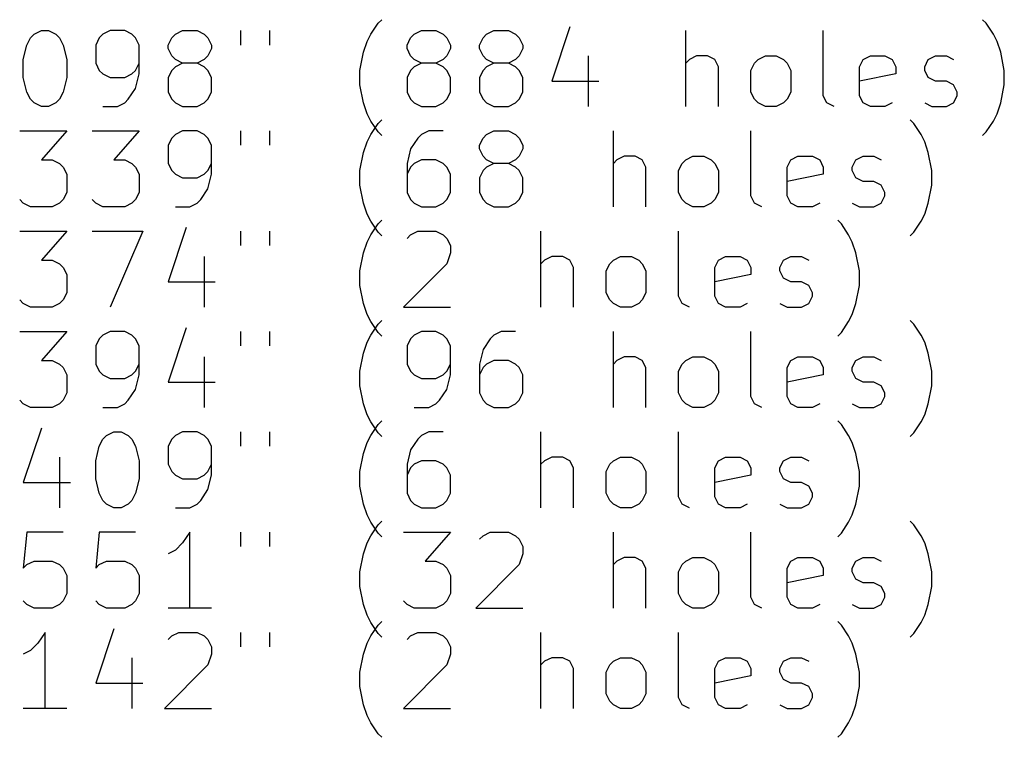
# Model space of a CAD drawing. Extents: x 53 to 275, y -173 to -40.
# Drawn here: x 81.18 to 107.08, y -163.97 to -145.08 of the extents above; entities that cross this region are included whole.
import ezdxf

# ---------------------------------------------------------------- set-up
doc = ezdxf.new("R2010")
doc.units = 0
doc.layers.add('BLACK', color=7, linetype='CONTINUOUS')

msp = doc.modelspace()

# ---------------------------------------------------------------- linework, layer by layer
at = {"layer": 'BLACK', "linetype": 'CONTINUOUS'}
for p, q in [((90.414914, -145.460076), (90.60539, -145.174361)), ((90.60539, -145.174361), (90.700629, -145.079123)), ((95.653009, -145.2696), (95.176819, -146.698171)), ((106.605392, -145.174361), (106.510154, -145.079123)), ((106.795868, -145.460076), (106.605392, -145.174361)), ((81.367294, -145.74579), (81.462532, -145.555314)), ((81.462532, -145.555314), (81.55777, -145.460076)), ((81.55777, -145.460076), (81.748246, -145.364838)), ((81.748246, -145.364838), (81.938723, -145.364838)), ((81.938723, -145.364838), (82.129199, -145.460076)), ((82.129199, -145.460076), (82.224437, -145.555314)), ((82.224437, -145.555314), (82.319675, -145.74579)), ((83.272056, -145.555314), (83.176818, -145.74579)), ((83.367294, -145.460076), (83.272056, -145.555314)), ((83.55777, -145.364838), (83.367294, -145.460076)), ((83.938723, -145.364838), (83.55777, -145.364838)), ((84.129199, -145.460076), (83.938723, -145.364838)), ((84.224437, -145.555314), (84.129199, -145.460076)), ((84.319675, -145.74579), (84.224437, -145.555314)), ((85.08158, -145.74579), (85.176818, -145.555314)), ((85.176818, -145.555314), (85.272056, -145.460076)), ((85.272056, -145.460076), (85.462532, -145.364838)), ((85.462532, -145.364838), (85.843485, -145.364838)), ((85.843485, -145.364838), (86.033961, -145.460076)), ((86.033961, -145.460076), (86.129199, -145.555314)), ((86.129199, -145.555314), (86.224437, -145.74579)), ((86.986342, -145.364838), (86.986342, -145.74579)), ((87.748247, -145.364838), (87.748247, -145.74579)), ((90.319676, -145.650552), (90.414914, -145.460076)), ((91.367295, -145.74579), (91.462533, -145.555314)), ((91.462533, -145.555314), (91.557771, -145.460076)), ((91.557771, -145.460076), (91.748247, -145.364838)), ((91.748247, -145.364838), (92.1292, -145.364838)), ((92.1292, -145.364838), (92.319676, -145.460076)), ((92.319676, -145.460076), (92.414914, -145.555314)), ((92.414914, -145.555314), (92.510152, -145.74579)), ((93.272057, -145.74579), (93.367295, -145.555314)), ((93.367295, -145.555314), (93.462533, -145.460076)), ((93.462533, -145.460076), (93.653009, -145.364838)), ((93.653009, -145.364838), (94.033962, -145.364838)), ((94.033962, -145.364838), (94.224438, -145.460076)), ((94.224438, -145.460076), (94.319676, -145.555314)), ((94.319676, -145.555314), (94.414914, -145.74579)), ((98.700629, -147.364838), (98.700629, -145.364838)), ((102.319677, -147.079123), (102.319677, -145.364838)), ((106.891106, -145.650552), (106.795868, -145.460076)), ((81.272056, -146.126742), (81.367294, -145.74579)), ((82.319675, -145.74579), (82.414913, -146.126742)), ((83.176818, -145.74579), (83.176818, -146.22198)), ((84.319675, -146.507695), (84.319675, -145.74579)), ((85.08158, -145.841028), (85.08158, -145.74579)), ((85.176818, -146.031504), (85.08158, -145.841028)), ((86.224437, -145.841028), (86.129199, -146.031504)), ((86.224437, -145.74579), (86.224437, -145.841028)), ((90.224438, -145.936266), (90.319676, -145.650552)), ((91.367295, -145.841028), (91.367295, -145.74579)), ((91.462533, -146.031504), (91.367295, -145.841028)), ((92.510152, -145.841028), (92.414914, -146.031504)), ((92.510152, -145.74579), (92.510152, -145.841028)), ((93.272057, -145.841028), (93.272057, -145.74579)), ((93.367295, -146.031504), (93.272057, -145.841028)), ((94.414914, -145.841028), (94.319676, -146.031504)), ((94.414914, -145.74579), (94.414914, -145.841028)), ((106.986344, -145.936266), (106.891106, -145.650552)), ((85.272056, -146.126742), (85.176818, -146.031504)), ((86.129199, -146.031504), (86.033961, -146.126742)), ((90.1292, -146.412457), (90.224438, -145.936266)), ((91.557771, -146.126742), (91.462533, -146.031504)), ((92.414914, -146.031504), (92.319676, -146.126742)), ((93.462533, -146.126742), (93.367295, -146.031504)), ((94.319676, -146.031504), (94.224438, -146.126742)), ((96.1292, -146.031504), (96.1292, -147.364838)), ((98.986343, -146.031504), (98.795867, -146.126742)), ((99.272058, -146.031504), (98.986343, -146.031504)), ((99.462534, -146.126742), (99.272058, -146.031504)), ((100.605391, -146.126742), (100.795867, -146.031504)), ((100.795867, -146.031504), (101.081582, -146.031504)), ((101.081582, -146.031504), (101.272058, -146.126742)), ((103.367296, -146.126742), (103.557772, -146.031504)), ((103.557772, -146.031504), (103.938725, -146.031504)), ((103.938725, -146.031504), (104.129201, -146.126742)), ((105.081582, -146.126742), (105.272058, -146.031504)), ((105.272058, -146.031504), (105.557772, -146.031504)), ((105.557772, -146.031504), (105.748249, -146.126742)), ((107.081582, -146.412457), (106.986344, -145.936266)), ((81.272056, -146.602933), (81.272056, -146.126742)), ((82.414913, -146.126742), (82.414913, -146.602933)), ((83.176818, -146.22198), (83.272056, -146.412457)), ((84.224437, -146.412457), (84.319675, -146.22198)), ((85.272056, -146.317219), (85.176818, -146.412457)), ((85.462532, -146.22198), (85.272056, -146.126742)), ((85.462532, -146.22198), (85.272056, -146.317219)), ((85.843485, -146.22198), (85.462532, -146.22198)), ((86.033961, -146.126742), (85.843485, -146.22198)), ((86.033961, -146.317219), (85.843485, -146.22198)), ((86.129199, -146.412457), (86.033961, -146.317219)), ((91.557771, -146.317219), (91.462533, -146.412457)), ((91.748247, -146.22198), (91.557771, -146.126742)), ((91.748247, -146.22198), (91.557771, -146.317219)), ((92.1292, -146.22198), (91.748247, -146.22198)), ((92.319676, -146.126742), (92.1292, -146.22198)), ((92.319676, -146.317219), (92.1292, -146.22198)), ((92.414914, -146.412457), (92.319676, -146.317219)), ((93.462533, -146.317219), (93.367295, -146.412457)), ((93.653009, -146.22198), (93.462533, -146.126742)), ((93.653009, -146.22198), (93.462533, -146.317219)), ((94.033962, -146.22198), (93.653009, -146.22198)), ((94.224438, -146.126742), (94.033962, -146.22198)), ((94.224438, -146.317219), (94.033962, -146.22198)), ((94.319676, -146.412457), (94.224438, -146.317219)), ((98.795867, -146.126742), (98.700629, -146.22198)), ((99.557772, -146.317219), (99.462534, -146.126742)), ((99.557772, -147.364838), (99.557772, -146.317219)), ((100.414915, -146.412457), (100.510153, -146.22198)), ((100.510153, -146.22198), (100.605391, -146.126742)), ((101.272058, -146.126742), (101.367296, -146.22198)), ((101.367296, -146.22198), (101.462534, -146.412457)), ((103.272058, -146.317219), (103.367296, -146.126742)), ((103.272058, -147.079123), (103.272058, -146.317219)), ((104.129201, -146.126742), (104.224439, -146.317219)), ((104.224439, -146.317219), (104.224439, -146.507695)), ((104.986344, -146.317219), (105.081582, -146.126742)), ((104.986344, -146.412457), (104.986344, -146.317219)), ((81.367294, -146.983885), (81.272056, -146.602933)), ((82.414913, -146.602933), (82.319675, -146.983885)), ((83.272056, -146.412457), (83.367294, -146.507695)), ((83.367294, -146.507695), (83.55777, -146.602933)), ((83.55777, -146.602933), (83.938723, -146.602933)), ((83.938723, -146.602933), (84.129199, -146.507695)), ((84.129199, -146.507695), (84.224437, -146.412457)), ((84.224437, -146.888647), (84.319675, -146.507695)), ((85.176818, -146.412457), (85.08158, -146.602933)), ((85.08158, -146.602933), (85.08158, -146.983885)), ((86.224437, -146.602933), (86.129199, -146.412457)), ((86.224437, -146.983885), (86.224437, -146.602933)), ((90.1292, -146.793409), (90.1292, -146.412457)), ((91.462533, -146.412457), (91.367295, -146.602933)), ((91.367295, -146.602933), (91.367295, -146.983885)), ((92.510152, -146.602933), (92.414914, -146.412457)), ((92.510152, -146.983885), (92.510152, -146.602933)), ((93.367295, -146.412457), (93.272057, -146.602933)), ((93.272057, -146.602933), (93.272057, -146.983885)), ((94.414914, -146.602933), (94.319676, -146.412457)), ((94.414914, -146.983885), (94.414914, -146.602933)), ((100.414915, -146.983885), (100.414915, -146.412457)), ((101.462534, -146.412457), (101.462534, -146.983885)), ((104.224439, -146.507695), (103.272058, -146.698171)), ((105.081582, -146.602933), (104.986344, -146.412457)), ((105.272058, -146.698171), (105.081582, -146.602933)), ((107.081582, -146.793409), (107.081582, -146.412457)), ((90.224438, -147.2696), (90.1292, -146.793409)), ((95.176819, -146.698171), (96.414914, -146.698171)), ((105.557772, -146.698171), (105.272058, -146.698171)), ((105.748249, -146.793409), (105.557772, -146.698171)), ((105.843487, -146.983885), (105.748249, -146.793409)), ((106.986344, -147.2696), (107.081582, -146.793409)), ((81.462532, -147.174361), (81.367294, -146.983885)), ((82.319675, -146.983885), (82.224437, -147.174361)), ((84.033961, -147.174361), (84.224437, -146.888647)), ((85.08158, -146.983885), (85.176818, -147.174361)), ((86.129199, -147.174361), (86.224437, -146.983885)), ((91.367295, -146.983885), (91.462533, -147.174361)), ((92.414914, -147.174361), (92.510152, -146.983885)), ((93.272057, -146.983885), (93.367295, -147.174361)), ((94.319676, -147.174361), (94.414914, -146.983885)), ((100.510153, -147.174361), (100.414915, -146.983885)), ((101.462534, -146.983885), (101.367296, -147.174361)), ((102.414915, -147.2696), (102.319677, -147.079123)), ((103.367296, -147.2696), (103.272058, -147.079123)), ((105.748249, -147.2696), (105.843487, -147.079123)), ((105.843487, -147.079123), (105.843487, -146.983885)), ((81.55777, -147.2696), (81.462532, -147.174361)), ((81.748246, -147.364838), (81.55777, -147.2696)), ((81.938723, -147.364838), (81.748246, -147.364838)), ((82.129199, -147.2696), (81.938723, -147.364838)), ((82.224437, -147.174361), (82.129199, -147.2696)), ((83.367294, -147.364838), (83.748246, -147.364838)), ((83.748246, -147.364838), (83.938723, -147.2696)), ((83.938723, -147.2696), (84.033961, -147.174361)), ((85.176818, -147.174361), (85.272056, -147.2696)), ((85.272056, -147.2696), (85.462532, -147.364838)), ((85.462532, -147.364838), (85.843485, -147.364838)), ((85.843485, -147.364838), (86.033961, -147.2696)), ((86.033961, -147.2696), (86.129199, -147.174361)), ((90.319676, -147.555314), (90.224438, -147.2696)), ((91.462533, -147.174361), (91.557771, -147.2696)), ((91.557771, -147.2696), (91.748247, -147.364838)), ((91.748247, -147.364838), (92.1292, -147.364838)), ((92.1292, -147.364838), (92.319676, -147.2696)), ((92.319676, -147.2696), (92.414914, -147.174361)), ((93.367295, -147.174361), (93.462533, -147.2696)), ((93.462533, -147.2696), (93.653009, -147.364838)), ((93.653009, -147.364838), (94.033962, -147.364838)), ((94.033962, -147.364838), (94.224438, -147.2696)), ((94.224438, -147.2696), (94.319676, -147.174361)), ((100.605391, -147.2696), (100.510153, -147.174361)), ((100.795867, -147.364838), (100.605391, -147.2696)), ((101.081582, -147.364838), (100.795867, -147.364838)), ((101.272058, -147.2696), (101.081582, -147.364838)), ((101.367296, -147.174361), (101.272058, -147.2696)), ((102.605391, -147.364838), (102.414915, -147.2696)), ((103.557772, -147.364838), (103.367296, -147.2696)), ((103.938725, -147.364838), (103.557772, -147.364838)), ((104.129201, -147.2696), (103.938725, -147.364838)), ((104.986344, -147.2696), (105.17682, -147.364838)), ((105.17682, -147.364838), (105.557772, -147.364838)), ((105.557772, -147.364838), (105.748249, -147.2696)), ((106.891106, -147.555314), (106.986344, -147.2696)), ((90.414914, -147.74579), (90.319676, -147.555314)), ((106.795868, -147.74579), (106.891106, -147.555314)), ((90.60539, -148.031504), (90.414914, -147.74579)), ((90.414914, -148.100076), (90.60539, -147.814361)), ((90.60539, -147.814361), (90.700629, -147.719123)), ((104.70063, -147.814361), (104.605392, -147.719123)), ((104.891106, -148.100076), (104.70063, -147.814361)), ((106.605392, -148.031504), (106.795868, -147.74579)), ((81.176818, -148.004838), (82.414913, -148.004838)), ((82.414913, -148.004838), (81.748246, -148.766742)), ((83.08158, -148.004838), (84.319675, -148.004838)), ((84.319675, -148.004838), (83.653008, -148.766742)), ((85.272056, -148.100076), (85.176818, -148.195314)), ((85.462532, -148.004838), (85.272056, -148.100076)), ((85.843485, -148.004838), (85.462532, -148.004838)), ((86.033961, -148.100076), (85.843485, -148.004838)), ((86.129199, -148.195314), (86.033961, -148.100076)), ((86.986342, -148.004838), (86.986342, -148.38579)), ((87.748247, -148.004838), (87.748247, -148.38579)), ((90.319676, -148.290552), (90.414914, -148.100076)), ((90.700629, -148.126742), (90.60539, -148.031504)), ((91.748247, -148.100076), (91.653009, -148.195314)), ((91.938723, -148.004838), (91.748247, -148.100076)), ((92.319676, -148.004838), (91.938723, -148.004838)), ((93.367295, -148.195314), (93.462533, -148.100076)), ((93.462533, -148.100076), (93.653009, -148.004838)), ((93.653009, -148.004838), (94.033962, -148.004838)), ((94.033962, -148.004838), (94.224438, -148.100076)), ((94.224438, -148.100076), (94.319676, -148.195314)), ((96.795867, -150.004838), (96.795867, -148.004838)), ((100.414915, -149.719123), (100.414915, -148.004838)), ((104.986344, -148.290552), (104.891106, -148.100076)), ((106.510154, -148.126742), (106.605392, -148.031504)), ((85.176818, -148.195314), (85.08158, -148.38579)), ((85.08158, -148.38579), (85.08158, -148.86198)), ((86.224437, -148.38579), (86.129199, -148.195314)), ((86.224437, -149.147695), (86.224437, -148.38579)), ((90.224438, -148.576266), (90.319676, -148.290552)), ((91.653009, -148.195314), (91.462533, -148.481028)), ((93.272057, -148.38579), (93.367295, -148.195314)), ((93.272057, -148.481028), (93.272057, -148.38579)), ((94.319676, -148.195314), (94.414914, -148.38579)), ((94.414914, -148.38579), (94.414914, -148.481028)), ((105.081582, -148.576266), (104.986344, -148.290552)), ((90.1292, -149.052457), (90.224438, -148.576266)), ((91.462533, -148.481028), (91.367295, -148.86198)), ((93.367295, -148.671504), (93.272057, -148.481028)), ((93.462533, -148.766742), (93.367295, -148.671504)), ((94.319676, -148.671504), (94.224438, -148.766742)), ((94.414914, -148.481028), (94.319676, -148.671504)), ((97.081581, -148.671504), (96.891105, -148.766742)), ((97.367296, -148.671504), (97.081581, -148.671504)), ((97.557772, -148.766742), (97.367296, -148.671504)), ((98.700629, -148.766742), (98.891105, -148.671504)), ((98.891105, -148.671504), (99.17682, -148.671504)), ((99.17682, -148.671504), (99.367296, -148.766742)), ((101.462534, -148.766742), (101.65301, -148.671504)), ((101.65301, -148.671504), (102.033963, -148.671504)), ((102.033963, -148.671504), (102.224439, -148.766742)), ((103.17682, -148.766742), (103.367296, -148.671504)), ((103.367296, -148.671504), (103.65301, -148.671504)), ((103.65301, -148.671504), (103.843487, -148.766742)), ((105.17682, -149.052457), (105.081582, -148.576266)), ((81.748246, -148.766742), (82.033961, -148.766742)), ((82.033961, -148.766742), (82.224437, -148.86198)), ((82.224437, -148.86198), (82.319675, -148.957219)), ((83.653008, -148.766742), (83.938723, -148.766742)), ((83.938723, -148.766742), (84.129199, -148.86198)), ((84.129199, -148.86198), (84.224437, -148.957219)), ((85.08158, -148.86198), (85.176818, -149.052457)), ((86.129199, -149.052457), (86.224437, -148.86198)), ((91.367295, -148.86198), (91.367295, -149.623885)), ((91.557771, -148.86198), (91.462533, -148.957219)), ((91.748247, -148.766742), (91.557771, -148.86198)), ((92.1292, -148.766742), (91.748247, -148.766742)), ((92.319676, -148.86198), (92.1292, -148.766742)), ((92.414914, -148.957219), (92.319676, -148.86198)), ((93.653009, -148.86198), (93.462533, -148.766742)), ((93.653009, -148.86198), (93.462533, -148.957219)), ((94.033962, -148.86198), (93.653009, -148.86198)), ((94.224438, -148.766742), (94.033962, -148.86198)), ((94.224438, -148.957219), (94.033962, -148.86198)), ((96.891105, -148.766742), (96.795867, -148.86198)), ((97.65301, -148.957219), (97.557772, -148.766742)), ((98.510153, -149.052457), (98.605391, -148.86198)), ((98.605391, -148.86198), (98.700629, -148.766742)), ((99.367296, -148.766742), (99.462534, -148.86198)), ((99.462534, -148.86198), (99.557772, -149.052457)), ((101.367296, -148.957219), (101.462534, -148.766742)), ((102.224439, -148.766742), (102.319677, -148.957219)), ((103.081582, -148.957219), (103.17682, -148.766742)), ((82.319675, -148.957219), (82.414913, -149.147695)), ((82.414913, -149.147695), (82.414913, -149.623885)), ((84.224437, -148.957219), (84.319675, -149.147695)), ((84.319675, -149.147695), (84.319675, -149.623885)), ((85.176818, -149.052457), (85.272056, -149.147695)), ((85.272056, -149.147695), (85.462532, -149.242933)), ((85.843485, -149.242933), (86.033961, -149.147695)), ((86.033961, -149.147695), (86.129199, -149.052457)), ((86.129199, -149.528647), (86.224437, -149.147695)), ((90.1292, -149.433409), (90.1292, -149.052457)), ((91.462533, -148.957219), (91.367295, -149.147695)), ((92.510152, -149.147695), (92.414914, -148.957219)), ((92.510152, -149.623885), (92.510152, -149.147695)), ((93.367295, -149.052457), (93.272057, -149.242933)), ((93.462533, -148.957219), (93.367295, -149.052457)), ((94.319676, -149.052457), (94.224438, -148.957219)), ((94.414914, -149.242933), (94.319676, -149.052457)), ((97.65301, -150.004838), (97.65301, -148.957219)), ((98.510153, -149.623885), (98.510153, -149.052457)), ((99.557772, -149.052457), (99.557772, -149.623885)), ((101.367296, -149.719123), (101.367296, -148.957219)), ((102.319677, -149.147695), (101.367296, -149.338171)), ((102.319677, -148.957219), (102.319677, -149.147695)), ((103.081582, -149.052457), (103.081582, -148.957219)), ((103.17682, -149.242933), (103.081582, -149.052457)), ((105.17682, -149.433409), (105.17682, -149.052457)), ((85.462532, -149.242933), (85.843485, -149.242933)), ((90.224438, -149.9096), (90.1292, -149.433409)), ((93.272057, -149.242933), (93.272057, -149.623885)), ((94.414914, -149.623885), (94.414914, -149.242933)), ((103.367296, -149.338171), (103.17682, -149.242933)), ((103.65301, -149.338171), (103.367296, -149.338171)), ((103.843487, -149.433409), (103.65301, -149.338171)), ((103.938725, -149.623885), (103.843487, -149.433409)), ((105.081582, -149.9096), (105.17682, -149.433409)), ((82.414913, -149.623885), (82.319675, -149.814361)), ((84.319675, -149.623885), (84.224437, -149.814361)), ((85.938723, -149.814361), (86.129199, -149.528647)), ((91.367295, -149.623885), (91.462533, -149.814361)), ((92.414914, -149.814361), (92.510152, -149.623885)), ((93.272057, -149.623885), (93.367295, -149.814361)), ((94.319676, -149.814361), (94.414914, -149.623885)), ((98.605391, -149.814361), (98.510153, -149.623885)), ((99.557772, -149.623885), (99.462534, -149.814361)), ((100.510153, -149.9096), (100.414915, -149.719123)), ((101.462534, -149.9096), (101.367296, -149.719123)), ((103.843487, -149.9096), (103.938725, -149.719123)), ((103.938725, -149.719123), (103.938725, -149.623885)), ((81.272056, -149.9096), (81.176818, -149.814361)), ((81.462532, -150.004838), (81.272056, -149.9096)), ((82.224437, -149.9096), (82.033961, -150.004838)), ((82.319675, -149.814361), (82.224437, -149.9096)), ((83.176818, -149.9096), (83.08158, -149.814361)), ((83.367294, -150.004838), (83.176818, -149.9096)), ((84.129199, -149.9096), (83.938723, -150.004838)), ((84.224437, -149.814361), (84.129199, -149.9096)), ((85.653008, -150.004838), (85.843485, -149.9096)), ((85.843485, -149.9096), (85.938723, -149.814361)), ((90.319676, -150.195314), (90.224438, -149.9096)), ((91.462533, -149.814361), (91.557771, -149.9096)), ((91.557771, -149.9096), (91.748247, -150.004838)), ((92.1292, -150.004838), (92.319676, -149.9096)), ((92.319676, -149.9096), (92.414914, -149.814361)), ((93.367295, -149.814361), (93.462533, -149.9096)), ((93.462533, -149.9096), (93.653009, -150.004838)), ((94.033962, -150.004838), (94.224438, -149.9096)), ((94.224438, -149.9096), (94.319676, -149.814361)), ((98.700629, -149.9096), (98.605391, -149.814361)), ((98.891105, -150.004838), (98.700629, -149.9096)), ((99.367296, -149.9096), (99.17682, -150.004838)), ((99.462534, -149.814361), (99.367296, -149.9096)), ((100.700629, -150.004838), (100.510153, -149.9096)), ((101.65301, -150.004838), (101.462534, -149.9096)), ((102.224439, -149.9096), (102.033963, -150.004838)), ((103.081582, -149.9096), (103.272058, -150.004838)), ((103.65301, -150.004838), (103.843487, -149.9096)), ((104.986344, -150.195314), (105.081582, -149.9096)), ((82.033961, -150.004838), (81.462532, -150.004838)), ((83.938723, -150.004838), (83.367294, -150.004838)), ((85.272056, -150.004838), (85.653008, -150.004838)), ((90.414914, -150.38579), (90.319676, -150.195314)), ((91.748247, -150.004838), (92.1292, -150.004838)), ((93.653009, -150.004838), (94.033962, -150.004838)), ((99.17682, -150.004838), (98.891105, -150.004838)), ((102.033963, -150.004838), (101.65301, -150.004838)), ((103.272058, -150.004838), (103.65301, -150.004838)), ((104.891106, -150.38579), (104.986344, -150.195314)), ((90.60539, -150.671504), (90.414914, -150.38579)), ((90.414914, -150.740076), (90.60539, -150.454361)), ((90.60539, -150.454361), (90.700629, -150.359123)), ((102.795868, -150.454361), (102.70063, -150.359123)), ((102.986344, -150.740076), (102.795868, -150.454361)), ((104.70063, -150.671504), (104.891106, -150.38579)), ((81.176818, -150.644838), (82.414913, -150.644838)), ((82.414913, -150.644838), (81.748246, -151.406742)), ((83.08158, -150.644838), (84.414913, -150.644838)), ((84.414913, -150.644838), (83.55777, -152.644838)), ((85.55777, -150.5496), (85.08158, -151.978171)), ((86.986342, -150.644838), (86.986342, -151.02579)), ((87.748247, -150.644838), (87.748247, -151.02579)), ((90.319676, -150.930552), (90.414914, -150.740076)), ((90.700629, -150.766742), (90.60539, -150.671504)), ((91.367295, -150.835314), (91.462533, -150.740076)), ((91.462533, -150.740076), (91.653009, -150.644838)), ((91.653009, -150.644838), (92.1292, -150.644838)), ((92.1292, -150.644838), (92.319676, -150.740076)), ((92.319676, -150.740076), (92.414914, -150.835314)), ((94.891105, -152.644838), (94.891105, -150.644838)), ((98.510153, -152.359123), (98.510153, -150.644838)), ((103.081582, -150.930552), (102.986344, -150.740076)), ((104.605392, -150.766742), (104.70063, -150.671504)), ((90.224438, -151.216266), (90.319676, -150.930552)), ((92.414914, -150.835314), (92.510152, -151.02579)), ((103.17682, -151.216266), (103.081582, -150.930552)), ((90.1292, -151.692457), (90.224438, -151.216266)), ((92.510152, -151.216266), (92.414914, -151.50198)), ((92.510152, -151.02579), (92.510152, -151.216266)), ((103.272058, -151.692457), (103.17682, -151.216266)), ((81.748246, -151.406742), (82.033961, -151.406742)), ((82.033961, -151.406742), (82.224437, -151.50198)), ((82.224437, -151.50198), (82.319675, -151.597219)), ((86.033961, -151.311504), (86.033961, -152.644838)), ((92.414914, -151.50198), (91.272057, -152.644838)), ((94.986343, -151.406742), (94.891105, -151.50198)), ((95.176819, -151.311504), (94.986343, -151.406742)), ((95.462534, -151.311504), (95.176819, -151.311504)), ((95.65301, -151.406742), (95.462534, -151.311504)), ((95.748248, -151.597219), (95.65301, -151.406742)), ((96.605391, -151.692457), (96.700629, -151.50198)), ((96.700629, -151.50198), (96.795867, -151.406742)), ((96.795867, -151.406742), (96.986343, -151.311504)), ((96.986343, -151.311504), (97.272058, -151.311504)), ((97.272058, -151.311504), (97.462534, -151.406742)), ((97.462534, -151.406742), (97.557772, -151.50198)), ((97.557772, -151.50198), (97.65301, -151.692457)), ((99.462534, -151.597219), (99.557772, -151.406742)), ((99.557772, -151.406742), (99.748248, -151.311504)), ((99.748248, -151.311504), (100.129201, -151.311504)), ((100.129201, -151.311504), (100.319677, -151.406742)), ((100.319677, -151.406742), (100.414915, -151.597219)), ((101.17682, -151.597219), (101.272058, -151.406742)), ((101.272058, -151.406742), (101.462534, -151.311504)), ((101.462534, -151.311504), (101.748248, -151.311504)), ((101.748248, -151.311504), (101.938725, -151.406742)), ((82.319675, -151.597219), (82.414913, -151.787695)), ((82.414913, -151.787695), (82.414913, -152.263885)), ((90.1292, -152.073409), (90.1292, -151.692457)), ((95.748248, -152.644838), (95.748248, -151.597219)), ((96.605391, -152.263885), (96.605391, -151.692457)), ((97.65301, -151.692457), (97.65301, -152.263885)), ((99.462534, -152.359123), (99.462534, -151.597219)), ((100.414915, -151.787695), (99.462534, -151.978171)), ((100.414915, -151.597219), (100.414915, -151.787695)), ((101.17682, -151.692457), (101.17682, -151.597219)), ((101.272058, -151.882933), (101.17682, -151.692457)), ((103.272058, -152.073409), (103.272058, -151.692457)), ((85.08158, -151.978171), (86.319675, -151.978171)), ((101.462534, -151.978171), (101.272058, -151.882933)), ((101.748248, -151.978171), (101.462534, -151.978171)), ((101.938725, -152.073409), (101.748248, -151.978171)), ((82.414913, -152.263885), (82.319675, -152.454361)), ((90.224438, -152.5496), (90.1292, -152.073409)), ((96.700629, -152.454361), (96.605391, -152.263885)), ((97.65301, -152.263885), (97.557772, -152.454361)), ((102.033963, -152.263885), (101.938725, -152.073409)), ((102.033963, -152.359123), (102.033963, -152.263885)), ((103.17682, -152.5496), (103.272058, -152.073409)), ((81.272056, -152.5496), (81.176818, -152.454361)), ((81.462532, -152.644838), (81.272056, -152.5496)), ((82.224437, -152.5496), (82.033961, -152.644838)), ((82.319675, -152.454361), (82.224437, -152.5496)), ((90.319676, -152.835314), (90.224438, -152.5496)), ((96.795867, -152.5496), (96.700629, -152.454361)), ((96.986343, -152.644838), (96.795867, -152.5496)), ((97.462534, -152.5496), (97.272058, -152.644838)), ((97.557772, -152.454361), (97.462534, -152.5496)), ((98.605391, -152.5496), (98.510153, -152.359123)), ((98.795867, -152.644838), (98.605391, -152.5496)), ((99.557772, -152.5496), (99.462534, -152.359123)), ((99.748248, -152.644838), (99.557772, -152.5496)), ((100.319677, -152.5496), (100.129201, -152.644838)), ((101.17682, -152.5496), (101.367296, -152.644838)), ((101.748248, -152.644838), (101.938725, -152.5496)), ((101.938725, -152.5496), (102.033963, -152.359123)), ((103.081582, -152.835314), (103.17682, -152.5496)), ((82.033961, -152.644838), (81.462532, -152.644838)), ((90.414914, -153.02579), (90.319676, -152.835314)), ((91.272057, -152.644838), (92.510152, -152.644838)), ((97.272058, -152.644838), (96.986343, -152.644838)), ((100.129201, -152.644838), (99.748248, -152.644838)), ((101.367296, -152.644838), (101.748248, -152.644838)), ((102.986344, -153.02579), (103.081582, -152.835314)), ((90.60539, -153.311504), (90.414914, -153.02579)), ((90.414914, -153.380076), (90.60539, -153.094361)), ((90.60539, -153.094361), (90.700629, -152.999123)), ((102.795868, -153.311504), (102.986344, -153.02579)), ((104.70063, -153.094361), (104.605392, -152.999123)), ((104.891106, -153.380076), (104.70063, -153.094361)), ((81.176818, -153.284838), (82.414913, -153.284838)), ((82.414913, -153.284838), (81.748246, -154.046742)), ((83.55777, -153.284838), (83.367294, -153.380076)), ((83.938723, -153.284838), (83.55777, -153.284838)), ((84.129199, -153.380076), (83.938723, -153.284838)), ((85.55777, -153.1896), (85.08158, -154.618171)), ((86.986342, -153.284838), (86.986342, -153.66579)), ((87.748247, -153.284838), (87.748247, -153.66579)), ((90.700629, -153.406742), (90.60539, -153.311504)), ((91.748247, -153.284838), (91.557771, -153.380076)), ((92.1292, -153.284838), (91.748247, -153.284838)), ((92.319676, -153.380076), (92.1292, -153.284838)), ((93.843485, -153.284838), (93.653009, -153.380076)), ((94.224438, -153.284838), (93.843485, -153.284838)), ((96.795867, -155.284838), (96.795867, -153.284838)), ((100.414915, -154.999123), (100.414915, -153.284838)), ((102.70063, -153.406742), (102.795868, -153.311504)), ((83.272056, -153.475314), (83.176818, -153.66579)), ((83.367294, -153.380076), (83.272056, -153.475314)), ((84.224437, -153.475314), (84.129199, -153.380076)), ((84.319675, -153.66579), (84.224437, -153.475314)), ((90.224438, -153.856266), (90.319676, -153.570552)), ((90.319676, -153.570552), (90.414914, -153.380076)), ((91.462533, -153.475314), (91.367295, -153.66579)), ((91.557771, -153.380076), (91.462533, -153.475314)), ((92.414914, -153.475314), (92.319676, -153.380076)), ((92.510152, -153.66579), (92.414914, -153.475314)), ((93.557771, -153.475314), (93.367295, -153.761028)), ((93.653009, -153.380076), (93.557771, -153.475314)), ((104.986344, -153.570552), (104.891106, -153.380076)), ((105.081582, -153.856266), (104.986344, -153.570552)), ((83.176818, -153.66579), (83.176818, -154.14198)), ((84.319675, -154.427695), (84.319675, -153.66579)), ((90.1292, -154.332457), (90.224438, -153.856266)), ((91.367295, -153.66579), (91.367295, -154.14198)), ((92.510152, -154.427695), (92.510152, -153.66579)), ((93.367295, -153.761028), (93.272057, -154.14198)), ((105.17682, -154.332457), (105.081582, -153.856266)), ((81.748246, -154.046742), (82.033961, -154.046742)), ((82.033961, -154.046742), (82.224437, -154.14198)), ((86.033961, -153.951504), (86.033961, -155.284838)), ((93.653009, -154.046742), (93.462533, -154.14198)), ((94.033962, -154.046742), (93.653009, -154.046742)), ((94.224438, -154.14198), (94.033962, -154.046742)), ((96.891105, -154.046742), (96.795867, -154.14198)), ((97.081581, -153.951504), (96.891105, -154.046742)), ((97.367296, -153.951504), (97.081581, -153.951504)), ((97.557772, -154.046742), (97.367296, -153.951504)), ((97.65301, -154.237219), (97.557772, -154.046742)), ((98.605391, -154.14198), (98.700629, -154.046742)), ((98.700629, -154.046742), (98.891105, -153.951504)), ((98.891105, -153.951504), (99.17682, -153.951504)), ((99.17682, -153.951504), (99.367296, -154.046742)), ((99.367296, -154.046742), (99.462534, -154.14198)), ((101.367296, -154.237219), (101.462534, -154.046742)), ((101.462534, -154.046742), (101.65301, -153.951504)), ((101.65301, -153.951504), (102.033963, -153.951504)), ((102.033963, -153.951504), (102.224439, -154.046742)), ((102.224439, -154.046742), (102.319677, -154.237219)), ((103.081582, -154.237219), (103.17682, -154.046742)), ((103.17682, -154.046742), (103.367296, -153.951504)), ((103.367296, -153.951504), (103.65301, -153.951504)), ((103.65301, -153.951504), (103.843487, -154.046742)), ((82.224437, -154.14198), (82.319675, -154.237219)), ((82.319675, -154.237219), (82.414913, -154.427695)), ((83.176818, -154.14198), (83.272056, -154.332457)), ((83.272056, -154.332457), (83.367294, -154.427695)), ((84.129199, -154.427695), (84.224437, -154.332457)), ((84.224437, -154.332457), (84.319675, -154.14198)), ((90.1292, -154.713409), (90.1292, -154.332457)), ((91.367295, -154.14198), (91.462533, -154.332457)), ((91.462533, -154.332457), (91.557771, -154.427695)), ((92.319676, -154.427695), (92.414914, -154.332457)), ((92.414914, -154.332457), (92.510152, -154.14198)), ((93.272057, -154.14198), (93.272057, -154.903885)), ((93.367295, -154.237219), (93.272057, -154.427695)), ((93.462533, -154.14198), (93.367295, -154.237219)), ((94.319676, -154.237219), (94.224438, -154.14198)), ((94.414914, -154.427695), (94.319676, -154.237219)), ((97.65301, -155.284838), (97.65301, -154.237219)), ((98.510153, -154.332457), (98.605391, -154.14198)), ((98.510153, -154.903885), (98.510153, -154.332457)), ((99.462534, -154.14198), (99.557772, -154.332457)), ((99.557772, -154.332457), (99.557772, -154.903885)), ((101.367296, -154.999123), (101.367296, -154.237219)), ((102.319677, -154.237219), (102.319677, -154.427695)), ((103.081582, -154.332457), (103.081582, -154.237219)), ((103.17682, -154.522933), (103.081582, -154.332457)), ((105.17682, -154.713409), (105.17682, -154.332457)), ((82.414913, -154.427695), (82.414913, -154.903885)), ((83.367294, -154.427695), (83.55777, -154.522933)), ((83.55777, -154.522933), (83.938723, -154.522933)), ((83.938723, -154.522933), (84.129199, -154.427695)), ((84.224437, -154.808647), (84.319675, -154.427695)), ((85.08158, -154.618171), (86.319675, -154.618171)), ((91.557771, -154.427695), (91.748247, -154.522933)), ((91.748247, -154.522933), (92.1292, -154.522933)), ((92.1292, -154.522933), (92.319676, -154.427695)), ((92.414914, -154.808647), (92.510152, -154.427695)), ((94.414914, -154.903885), (94.414914, -154.427695)), ((102.319677, -154.427695), (101.367296, -154.618171)), ((103.367296, -154.618171), (103.17682, -154.522933)), ((103.65301, -154.618171), (103.367296, -154.618171)), ((103.843487, -154.713409), (103.65301, -154.618171)), ((82.414913, -154.903885), (82.319675, -155.094361)), ((84.033961, -155.094361), (84.224437, -154.808647)), ((90.224438, -155.1896), (90.1292, -154.713409)), ((92.224438, -155.094361), (92.414914, -154.808647)), ((93.272057, -154.903885), (93.367295, -155.094361)), ((94.319676, -155.094361), (94.414914, -154.903885)), ((98.605391, -155.094361), (98.510153, -154.903885)), ((99.557772, -154.903885), (99.462534, -155.094361)), ((103.938725, -154.903885), (103.843487, -154.713409)), ((103.938725, -154.999123), (103.938725, -154.903885)), ((105.081582, -155.1896), (105.17682, -154.713409)), ((81.272056, -155.1896), (81.176818, -155.094361)), ((82.319675, -155.094361), (82.224437, -155.1896)), ((83.938723, -155.1896), (84.033961, -155.094361)), ((92.1292, -155.1896), (92.224438, -155.094361)), ((93.367295, -155.094361), (93.462533, -155.1896)), ((94.224438, -155.1896), (94.319676, -155.094361)), ((98.700629, -155.1896), (98.605391, -155.094361)), ((99.462534, -155.094361), (99.367296, -155.1896)), ((100.510153, -155.1896), (100.414915, -154.999123)), ((101.462534, -155.1896), (101.367296, -154.999123)), ((103.843487, -155.1896), (103.938725, -154.999123)), ((81.462532, -155.284838), (81.272056, -155.1896)), ((82.033961, -155.284838), (81.462532, -155.284838)), ((82.224437, -155.1896), (82.033961, -155.284838)), ((83.367294, -155.284838), (83.748246, -155.284838)), ((83.748246, -155.284838), (83.938723, -155.1896)), ((90.319676, -155.475314), (90.224438, -155.1896)), ((91.557771, -155.284838), (91.938723, -155.284838)), ((91.938723, -155.284838), (92.1292, -155.1896)), ((93.462533, -155.1896), (93.653009, -155.284838)), ((93.653009, -155.284838), (94.033962, -155.284838)), ((94.033962, -155.284838), (94.224438, -155.1896)), ((98.891105, -155.284838), (98.700629, -155.1896)), ((99.17682, -155.284838), (98.891105, -155.284838)), ((99.367296, -155.1896), (99.17682, -155.284838)), ((100.700629, -155.284838), (100.510153, -155.1896)), ((101.65301, -155.284838), (101.462534, -155.1896)), ((102.033963, -155.284838), (101.65301, -155.284838)), ((102.224439, -155.1896), (102.033963, -155.284838)), ((103.081582, -155.1896), (103.272058, -155.284838)), ((103.272058, -155.284838), (103.65301, -155.284838)), ((103.65301, -155.284838), (103.843487, -155.1896)), ((104.986344, -155.475314), (105.081582, -155.1896)), ((90.414914, -155.66579), (90.319676, -155.475314)), ((90.60539, -155.951504), (90.414914, -155.66579)), ((90.60539, -155.734361), (90.700629, -155.639123)), ((102.795868, -155.734361), (102.70063, -155.639123)), ((104.70063, -155.951504), (104.891106, -155.66579)), ((104.891106, -155.66579), (104.986344, -155.475314)), ((81.748246, -155.8296), (81.272056, -157.258171)), ((83.462532, -156.020076), (83.653008, -155.924838)), ((83.653008, -155.924838), (83.843485, -155.924838)), ((83.843485, -155.924838), (84.033961, -156.020076)), ((85.462532, -155.924838), (85.272056, -156.020076)), ((85.843485, -155.924838), (85.462532, -155.924838)), ((86.033961, -156.020076), (85.843485, -155.924838)), ((86.986342, -155.924838), (86.986342, -156.30579)), ((87.748247, -155.924838), (87.748247, -156.30579)), ((90.414914, -156.020076), (90.60539, -155.734361)), ((91.938723, -155.924838), (91.748247, -156.020076)), ((92.319676, -155.924838), (91.938723, -155.924838)), ((94.891105, -157.924838), (94.891105, -155.924838)), ((98.510153, -157.639123), (98.510153, -155.924838)), ((102.986344, -156.020076), (102.795868, -155.734361)), ((83.272056, -156.30579), (83.367294, -156.115314)), ((83.367294, -156.115314), (83.462532, -156.020076)), ((84.033961, -156.020076), (84.129199, -156.115314)), ((84.129199, -156.115314), (84.224437, -156.30579)), ((85.176818, -156.115314), (85.08158, -156.30579)), ((85.272056, -156.020076), (85.176818, -156.115314)), ((86.129199, -156.115314), (86.033961, -156.020076)), ((86.224437, -156.30579), (86.129199, -156.115314)), ((90.319676, -156.210552), (90.414914, -156.020076)), ((90.700629, -156.046742), (90.60539, -155.951504)), ((91.653009, -156.115314), (91.462533, -156.401028)), ((91.748247, -156.020076), (91.653009, -156.115314)), ((103.081582, -156.210552), (102.986344, -156.020076)), ((104.605392, -156.046742), (104.70063, -155.951504)), ((83.176818, -156.686742), (83.272056, -156.30579)), ((84.224437, -156.30579), (84.319675, -156.686742)), ((85.08158, -156.30579), (85.08158, -156.78198)), ((86.224437, -157.067695), (86.224437, -156.30579)), ((90.224438, -156.496266), (90.319676, -156.210552)), ((91.462533, -156.401028), (91.367295, -156.78198)), ((103.17682, -156.496266), (103.081582, -156.210552)), ((82.224437, -156.591504), (82.224437, -157.924838)), ((83.176818, -157.162933), (83.176818, -156.686742)), ((84.319675, -156.686742), (84.319675, -157.162933)), ((90.1292, -156.972457), (90.224438, -156.496266)), ((91.748247, -156.686742), (91.557771, -156.78198)), ((92.1292, -156.686742), (91.748247, -156.686742)), ((92.319676, -156.78198), (92.1292, -156.686742)), ((94.986343, -156.686742), (94.891105, -156.78198)), ((95.176819, -156.591504), (94.986343, -156.686742)), ((95.462534, -156.591504), (95.176819, -156.591504)), ((95.65301, -156.686742), (95.462534, -156.591504)), ((95.748248, -156.877219), (95.65301, -156.686742)), ((96.700629, -156.78198), (96.795867, -156.686742)), ((96.795867, -156.686742), (96.986343, -156.591504)), ((96.986343, -156.591504), (97.272058, -156.591504)), ((97.272058, -156.591504), (97.462534, -156.686742)), ((97.462534, -156.686742), (97.557772, -156.78198)), ((99.462534, -156.877219), (99.557772, -156.686742)), ((99.557772, -156.686742), (99.748248, -156.591504)), ((99.748248, -156.591504), (100.129201, -156.591504)), ((100.129201, -156.591504), (100.319677, -156.686742)), ((100.319677, -156.686742), (100.414915, -156.877219)), ((101.17682, -156.877219), (101.272058, -156.686742)), ((101.272058, -156.686742), (101.462534, -156.591504)), ((101.462534, -156.591504), (101.748248, -156.591504)), ((101.748248, -156.591504), (101.938725, -156.686742)), ((103.272058, -156.972457), (103.17682, -156.496266)), ((85.08158, -156.78198), (85.176818, -156.972457)), ((85.176818, -156.972457), (85.272056, -157.067695)), ((86.033961, -157.067695), (86.129199, -156.972457)), ((86.129199, -156.972457), (86.224437, -156.78198)), ((90.1292, -157.353409), (90.1292, -156.972457)), ((91.367295, -156.78198), (91.367295, -157.543885)), ((91.462533, -156.877219), (91.367295, -157.067695)), ((91.557771, -156.78198), (91.462533, -156.877219)), ((92.414914, -156.877219), (92.319676, -156.78198)), ((92.510152, -157.067695), (92.414914, -156.877219)), ((95.748248, -157.924838), (95.748248, -156.877219)), ((96.605391, -156.972457), (96.700629, -156.78198)), ((96.605391, -157.543885), (96.605391, -156.972457)), ((97.557772, -156.78198), (97.65301, -156.972457)), ((97.65301, -156.972457), (97.65301, -157.543885)), ((99.462534, -157.639123), (99.462534, -156.877219)), ((100.414915, -156.877219), (100.414915, -157.067695)), ((101.17682, -156.972457), (101.17682, -156.877219)), ((101.272058, -157.162933), (101.17682, -156.972457)), ((103.272058, -157.353409), (103.272058, -156.972457)), ((83.272056, -157.543885), (83.176818, -157.162933)), ((84.319675, -157.162933), (84.224437, -157.543885)), ((85.272056, -157.067695), (85.462532, -157.162933)), ((85.462532, -157.162933), (85.843485, -157.162933)), ((85.843485, -157.162933), (86.033961, -157.067695)), ((86.129199, -157.448647), (86.224437, -157.067695)), ((92.510152, -157.543885), (92.510152, -157.067695)), ((100.414915, -157.067695), (99.462534, -157.258171)), ((101.462534, -157.258171), (101.272058, -157.162933)), ((81.272056, -157.258171), (82.510151, -157.258171)), ((85.938723, -157.734361), (86.129199, -157.448647)), ((90.224438, -157.8296), (90.1292, -157.353409)), ((101.748248, -157.258171), (101.462534, -157.258171)), ((101.938725, -157.353409), (101.748248, -157.258171)), ((102.033963, -157.543885), (101.938725, -157.353409)), ((103.17682, -157.8296), (103.272058, -157.353409)), ((83.367294, -157.734361), (83.272056, -157.543885)), ((83.462532, -157.8296), (83.367294, -157.734361)), ((84.129199, -157.734361), (84.033961, -157.8296)), ((84.224437, -157.543885), (84.129199, -157.734361)), ((85.843485, -157.8296), (85.938723, -157.734361)), ((91.367295, -157.543885), (91.462533, -157.734361)), ((91.462533, -157.734361), (91.557771, -157.8296)), ((92.319676, -157.8296), (92.414914, -157.734361)), ((92.414914, -157.734361), (92.510152, -157.543885)), ((96.700629, -157.734361), (96.605391, -157.543885)), ((96.795867, -157.8296), (96.700629, -157.734361)), ((97.557772, -157.734361), (97.462534, -157.8296)), ((97.65301, -157.543885), (97.557772, -157.734361)), ((98.605391, -157.8296), (98.510153, -157.639123)), ((99.557772, -157.8296), (99.462534, -157.639123)), ((101.938725, -157.8296), (102.033963, -157.639123)), ((102.033963, -157.639123), (102.033963, -157.543885)), ((83.653008, -157.924838), (83.462532, -157.8296)), ((83.843485, -157.924838), (83.653008, -157.924838)), ((84.033961, -157.8296), (83.843485, -157.924838)), ((85.272056, -157.924838), (85.653008, -157.924838)), ((85.653008, -157.924838), (85.843485, -157.8296)), ((90.319676, -158.115314), (90.224438, -157.8296)), ((91.557771, -157.8296), (91.748247, -157.924838)), ((91.748247, -157.924838), (92.1292, -157.924838)), ((92.1292, -157.924838), (92.319676, -157.8296)), ((96.986343, -157.924838), (96.795867, -157.8296)), ((97.272058, -157.924838), (96.986343, -157.924838)), ((97.462534, -157.8296), (97.272058, -157.924838)), ((98.795867, -157.924838), (98.605391, -157.8296)), ((99.748248, -157.924838), (99.557772, -157.8296)), ((100.129201, -157.924838), (99.748248, -157.924838)), ((100.319677, -157.8296), (100.129201, -157.924838)), ((101.17682, -157.8296), (101.367296, -157.924838)), ((101.367296, -157.924838), (101.748248, -157.924838)), ((101.748248, -157.924838), (101.938725, -157.8296)), ((103.081582, -158.115314), (103.17682, -157.8296)), ((90.414914, -158.30579), (90.319676, -158.115314)), ((102.986344, -158.30579), (103.081582, -158.115314)), ((90.60539, -158.591504), (90.414914, -158.30579)), ((90.414914, -158.660076), (90.60539, -158.374361)), ((90.60539, -158.374361), (90.700629, -158.279123)), ((102.795868, -158.591504), (102.986344, -158.30579)), ((104.70063, -158.374361), (104.605392, -158.279123)), ((104.891106, -158.660076), (104.70063, -158.374361)), ((81.367294, -158.564838), (81.272056, -159.517219)), ((82.319675, -158.564838), (81.367294, -158.564838)), ((83.272056, -158.564838), (83.176818, -159.517219)), ((84.224437, -158.564838), (83.272056, -158.564838)), ((85.653008, -158.564838), (85.462532, -158.850552)), ((85.653008, -160.564838), (85.653008, -158.564838)), ((86.986342, -158.564838), (86.986342, -158.94579)), ((87.748247, -158.564838), (87.748247, -158.94579)), ((90.319676, -158.850552), (90.414914, -158.660076)), ((90.700629, -158.686742), (90.60539, -158.591504)), ((91.272057, -158.564838), (92.510152, -158.564838)), ((92.510152, -158.564838), (91.843485, -159.326742)), ((93.272057, -158.755314), (93.367295, -158.660076)), ((93.367295, -158.660076), (93.557771, -158.564838)), ((93.557771, -158.564838), (94.033962, -158.564838)), ((94.033962, -158.564838), (94.224438, -158.660076)), ((94.224438, -158.660076), (94.319676, -158.755314)), ((94.319676, -158.755314), (94.414914, -158.94579)), ((96.795867, -160.564838), (96.795867, -158.564838)), ((100.414915, -160.279123), (100.414915, -158.564838)), ((102.70063, -158.686742), (102.795868, -158.591504)), ((104.986344, -158.850552), (104.891106, -158.660076)), ((85.272056, -159.041028), (85.08158, -159.136266)), ((85.462532, -158.850552), (85.272056, -159.041028)), ((90.224438, -159.136266), (90.319676, -158.850552)), ((94.414914, -158.94579), (94.414914, -159.136266)), ((105.081582, -159.136266), (104.986344, -158.850552)), ((90.1292, -159.612457), (90.224438, -159.136266)), ((94.414914, -159.136266), (94.319676, -159.42198)), ((97.081581, -159.231504), (96.891105, -159.326742)), ((97.367296, -159.231504), (97.081581, -159.231504)), ((97.557772, -159.326742), (97.367296, -159.231504)), ((98.700629, -159.326742), (98.891105, -159.231504)), ((98.891105, -159.231504), (99.17682, -159.231504)), ((99.17682, -159.231504), (99.367296, -159.326742)), ((101.462534, -159.326742), (101.65301, -159.231504)), ((101.65301, -159.231504), (102.033963, -159.231504)), ((102.033963, -159.231504), (102.224439, -159.326742)), ((103.17682, -159.326742), (103.367296, -159.231504)), ((103.367296, -159.231504), (103.65301, -159.231504)), ((103.65301, -159.231504), (103.843487, -159.326742)), ((105.17682, -159.612457), (105.081582, -159.136266)), ((81.272056, -159.517219), (81.367294, -159.42198)), ((81.367294, -159.42198), (81.55777, -159.326742)), ((81.55777, -159.326742), (82.033961, -159.326742)), ((82.033961, -159.326742), (82.224437, -159.42198)), ((82.224437, -159.42198), (82.319675, -159.517219)), ((82.319675, -159.517219), (82.414913, -159.707695)), ((83.176818, -159.517219), (83.272056, -159.42198)), ((83.272056, -159.42198), (83.462532, -159.326742)), ((83.462532, -159.326742), (83.938723, -159.326742)), ((83.938723, -159.326742), (84.129199, -159.42198)), ((84.129199, -159.42198), (84.224437, -159.517219)), ((84.224437, -159.517219), (84.319675, -159.707695)), ((91.843485, -159.326742), (92.1292, -159.326742)), ((92.1292, -159.326742), (92.319676, -159.42198)), ((92.319676, -159.42198), (92.414914, -159.517219)), ((92.414914, -159.517219), (92.510152, -159.707695)), ((94.319676, -159.42198), (93.176819, -160.564838)), ((96.891105, -159.326742), (96.795867, -159.42198)), ((97.65301, -159.517219), (97.557772, -159.326742)), ((97.65301, -160.564838), (97.65301, -159.517219)), ((98.510153, -159.612457), (98.605391, -159.42198)), ((98.605391, -159.42198), (98.700629, -159.326742)), ((99.367296, -159.326742), (99.462534, -159.42198)), ((99.462534, -159.42198), (99.557772, -159.612457)), ((101.367296, -159.517219), (101.462534, -159.326742)), ((101.367296, -160.279123), (101.367296, -159.517219)), ((102.224439, -159.326742), (102.319677, -159.517219)), ((102.319677, -159.517219), (102.319677, -159.707695)), ((103.081582, -159.517219), (103.17682, -159.326742)), ((103.081582, -159.612457), (103.081582, -159.517219)), ((82.414913, -159.707695), (82.414913, -160.183885)), ((84.319675, -159.707695), (84.319675, -160.183885)), ((90.1292, -159.993409), (90.1292, -159.612457)), ((92.510152, -159.707695), (92.510152, -160.183885)), ((98.510153, -160.183885), (98.510153, -159.612457)), ((99.557772, -159.612457), (99.557772, -160.183885)), ((102.319677, -159.707695), (101.367296, -159.898171)), ((103.17682, -159.802933), (103.081582, -159.612457)), ((103.367296, -159.898171), (103.17682, -159.802933)), ((105.17682, -159.993409), (105.17682, -159.612457)), ((90.224438, -160.4696), (90.1292, -159.993409)), ((103.65301, -159.898171), (103.367296, -159.898171)), ((103.843487, -159.993409), (103.65301, -159.898171)), ((103.938725, -160.183885), (103.843487, -159.993409)), ((105.081582, -160.4696), (105.17682, -159.993409)), ((82.414913, -160.183885), (82.319675, -160.374361)), ((84.319675, -160.183885), (84.224437, -160.374361)), ((92.510152, -160.183885), (92.414914, -160.374361)), ((98.605391, -160.374361), (98.510153, -160.183885)), ((99.557772, -160.183885), (99.462534, -160.374361)), ((100.510153, -160.4696), (100.414915, -160.279123)), ((101.462534, -160.4696), (101.367296, -160.279123)), ((103.843487, -160.4696), (103.938725, -160.279123)), ((103.938725, -160.279123), (103.938725, -160.183885)), ((81.367294, -160.4696), (81.272056, -160.374361)), ((81.55777, -160.564838), (81.367294, -160.4696)), ((82.033961, -160.564838), (81.55777, -160.564838)), ((82.224437, -160.4696), (82.033961, -160.564838)), ((82.319675, -160.374361), (82.224437, -160.4696)), ((83.272056, -160.4696), (83.176818, -160.374361)), ((83.462532, -160.564838), (83.272056, -160.4696)), ((83.938723, -160.564838), (83.462532, -160.564838)), ((84.129199, -160.4696), (83.938723, -160.564838)), ((84.224437, -160.374361), (84.129199, -160.4696)), ((86.224437, -160.564838), (85.08158, -160.564838)), ((90.319676, -160.755314), (90.224438, -160.4696)), ((91.367295, -160.4696), (91.272057, -160.374361)), ((91.557771, -160.564838), (91.367295, -160.4696)), ((92.1292, -160.564838), (91.557771, -160.564838)), ((92.319676, -160.4696), (92.1292, -160.564838)), ((92.414914, -160.374361), (92.319676, -160.4696)), ((93.176819, -160.564838), (94.414914, -160.564838)), ((98.700629, -160.4696), (98.605391, -160.374361)), ((98.891105, -160.564838), (98.700629, -160.4696)), ((99.17682, -160.564838), (98.891105, -160.564838)), ((99.367296, -160.4696), (99.17682, -160.564838)), ((99.462534, -160.374361), (99.367296, -160.4696)), ((100.700629, -160.564838), (100.510153, -160.4696)), ((101.65301, -160.564838), (101.462534, -160.4696)), ((102.033963, -160.564838), (101.65301, -160.564838)), ((102.224439, -160.4696), (102.033963, -160.564838)), ((103.081582, -160.4696), (103.272058, -160.564838)), ((103.272058, -160.564838), (103.65301, -160.564838)), ((103.65301, -160.564838), (103.843487, -160.4696)), ((104.986344, -160.755314), (105.081582, -160.4696)), ((90.414914, -160.94579), (90.319676, -160.755314)), ((104.891106, -160.94579), (104.986344, -160.755314)), ((83.653008, -161.1096), (83.176818, -162.538171)), ((90.60539, -161.231504), (90.414914, -160.94579)), ((90.414914, -161.300076), (90.60539, -161.014361)), ((90.60539, -161.014361), (90.700629, -160.919123)), ((102.795868, -161.014361), (102.70063, -160.919123)), ((102.986344, -161.300076), (102.795868, -161.014361)), ((104.70063, -161.231504), (104.891106, -160.94579)), ((81.843484, -161.204838), (81.653008, -161.490552)), ((81.843484, -163.204838), (81.843484, -161.204838)), ((85.08158, -161.395314), (85.176818, -161.300076)), ((85.176818, -161.300076), (85.367294, -161.204838)), ((85.367294, -161.204838), (85.843485, -161.204838)), ((85.843485, -161.204838), (86.033961, -161.300076)), ((86.033961, -161.300076), (86.129199, -161.395314)), ((86.986342, -161.204838), (86.986342, -161.58579)), ((87.748247, -161.204838), (87.748247, -161.58579)), ((90.319676, -161.490552), (90.414914, -161.300076)), ((90.700629, -161.326742), (90.60539, -161.231504)), ((91.367295, -161.395314), (91.462533, -161.300076)), ((91.462533, -161.300076), (91.653009, -161.204838)), ((91.653009, -161.204838), (92.1292, -161.204838)), ((92.1292, -161.204838), (92.319676, -161.300076)), ((92.319676, -161.300076), (92.414914, -161.395314)), ((94.891105, -163.204838), (94.891105, -161.204838)), ((98.510153, -162.919123), (98.510153, -161.204838)), ((103.081582, -161.490552), (102.986344, -161.300076)), ((104.605392, -161.326742), (104.70063, -161.231504)), ((81.653008, -161.490552), (81.462532, -161.681028)), ((86.129199, -161.395314), (86.224437, -161.58579)), ((86.224437, -161.58579), (86.224437, -161.776266)), ((90.224438, -161.776266), (90.319676, -161.490552)), ((92.414914, -161.395314), (92.510152, -161.58579)), ((92.510152, -161.58579), (92.510152, -161.776266)), ((103.17682, -161.776266), (103.081582, -161.490552)), ((81.462532, -161.681028), (81.272056, -161.776266)), ((84.129199, -161.871504), (84.129199, -163.204838)), ((86.224437, -161.776266), (86.129199, -162.06198)), ((90.1292, -162.252457), (90.224438, -161.776266)), ((92.510152, -161.776266), (92.414914, -162.06198)), ((95.176819, -161.871504), (94.986343, -161.966742)), ((95.462534, -161.871504), (95.176819, -161.871504)), ((95.65301, -161.966742), (95.462534, -161.871504)), ((96.795867, -161.966742), (96.986343, -161.871504)), ((96.986343, -161.871504), (97.272058, -161.871504)), ((97.272058, -161.871504), (97.462534, -161.966742)), ((99.557772, -161.966742), (99.748248, -161.871504)), ((99.748248, -161.871504), (100.129201, -161.871504)), ((100.129201, -161.871504), (100.319677, -161.966742)), ((101.272058, -161.966742), (101.462534, -161.871504)), ((101.462534, -161.871504), (101.748248, -161.871504)), ((101.748248, -161.871504), (101.938725, -161.966742)), ((103.272058, -162.252457), (103.17682, -161.776266)), ((86.129199, -162.06198), (84.986342, -163.204838)), ((92.414914, -162.06198), (91.272057, -163.204838)), ((94.986343, -161.966742), (94.891105, -162.06198)), ((95.748248, -162.157219), (95.65301, -161.966742)), ((95.748248, -163.204838), (95.748248, -162.157219)), ((96.605391, -162.252457), (96.700629, -162.06198)), ((96.700629, -162.06198), (96.795867, -161.966742)), ((97.462534, -161.966742), (97.557772, -162.06198)), ((97.557772, -162.06198), (97.65301, -162.252457)), ((99.462534, -162.157219), (99.557772, -161.966742)), ((99.462534, -162.919123), (99.462534, -162.157219)), ((100.319677, -161.966742), (100.414915, -162.157219)), ((100.414915, -162.157219), (100.414915, -162.347695)), ((101.17682, -162.157219), (101.272058, -161.966742)), ((101.17682, -162.252457), (101.17682, -162.157219)), ((90.1292, -162.633409), (90.1292, -162.252457)), ((96.605391, -162.823885), (96.605391, -162.252457)), ((97.65301, -162.252457), (97.65301, -162.823885)), ((100.414915, -162.347695), (99.462534, -162.538171)), ((101.272058, -162.442933), (101.17682, -162.252457)), ((103.272058, -162.633409), (103.272058, -162.252457)), ((83.176818, -162.538171), (84.414913, -162.538171)), ((90.224438, -163.1096), (90.1292, -162.633409)), ((101.462534, -162.538171), (101.272058, -162.442933)), ((101.748248, -162.538171), (101.462534, -162.538171)), ((101.938725, -162.633409), (101.748248, -162.538171)), ((102.033963, -162.823885), (101.938725, -162.633409)), ((103.17682, -163.1096), (103.272058, -162.633409)), ((96.700629, -163.014361), (96.605391, -162.823885)), ((97.65301, -162.823885), (97.557772, -163.014361)), ((98.605391, -163.1096), (98.510153, -162.919123)), ((99.557772, -163.1096), (99.462534, -162.919123)), ((101.938725, -163.1096), (102.033963, -162.919123)), ((102.033963, -162.919123), (102.033963, -162.823885)), ((90.319676, -163.395314), (90.224438, -163.1096)), ((96.795867, -163.1096), (96.700629, -163.014361)), ((96.986343, -163.204838), (96.795867, -163.1096)), ((97.462534, -163.1096), (97.272058, -163.204838)), ((97.557772, -163.014361), (97.462534, -163.1096)), ((98.795867, -163.204838), (98.605391, -163.1096)), ((99.748248, -163.204838), (99.557772, -163.1096)), ((100.319677, -163.1096), (100.129201, -163.204838)), ((101.17682, -163.1096), (101.367296, -163.204838)), ((101.748248, -163.204838), (101.938725, -163.1096)), ((103.081582, -163.395314), (103.17682, -163.1096)), ((82.414913, -163.204838), (81.272056, -163.204838)), ((84.986342, -163.204838), (86.224437, -163.204838)), ((90.414914, -163.58579), (90.319676, -163.395314)), ((91.272057, -163.204838), (92.510152, -163.204838)), ((97.272058, -163.204838), (96.986343, -163.204838)), ((100.129201, -163.204838), (99.748248, -163.204838)), ((101.367296, -163.204838), (101.748248, -163.204838)), ((102.986344, -163.58579), (103.081582, -163.395314)), ((90.60539, -163.871504), (90.414914, -163.58579)), ((102.795868, -163.871504), (102.986344, -163.58579)), ((90.700629, -163.966742), (90.60539, -163.871504)), ((102.70063, -163.966742), (102.795868, -163.871504))]:
    msp.add_line(p, q, dxfattribs=at)

doc.saveas('drawing.dxf')
